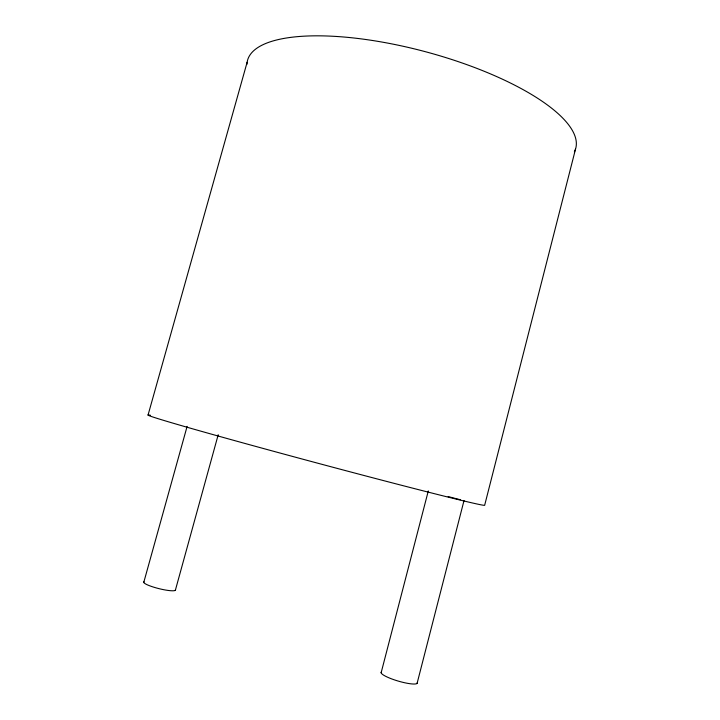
<?xml version="1.0" encoding="UTF-8"?>
<svg xmlns="http://www.w3.org/2000/svg" width="720" height="720" viewBox="0 0 720 720"><rect width="100%" height="100%" fill="white"/><g stroke="black" fill="none" stroke-linecap="round" stroke-linejoin="round"><path stroke-width="1.08" d="M417.078 683.433L464.031 500.508M575.532 149.076L484.677 505.206A174.33 2.583 15 0 1 302.895 459.216A174.33 2.583 15 0 1 150.444 415.251M381.132 672.777L428.301 490.932M175.365 590.265L218.214 434.709M143.748 582.453L187.119 426.366M148.077 414.963L247.131 62.271M460.35 499.734L452.781 497.79M448.146 496.557L451.854 497.538M246.933 64.332A169.902 54.432 15 0 1 425.538 51.741A169.902 54.432 15 0 1 574.344 151.938M175.437 589.563A16.398 2.664 14 0 1 159.102 588.672A16.398 2.664 14 0 1 143.937 581.787M417.312 682.551A18.873 3.501 16.4 0 1 398.043 681.03A18.873 3.501 16.4 0 1 381.528 671.94"/></g></svg>
